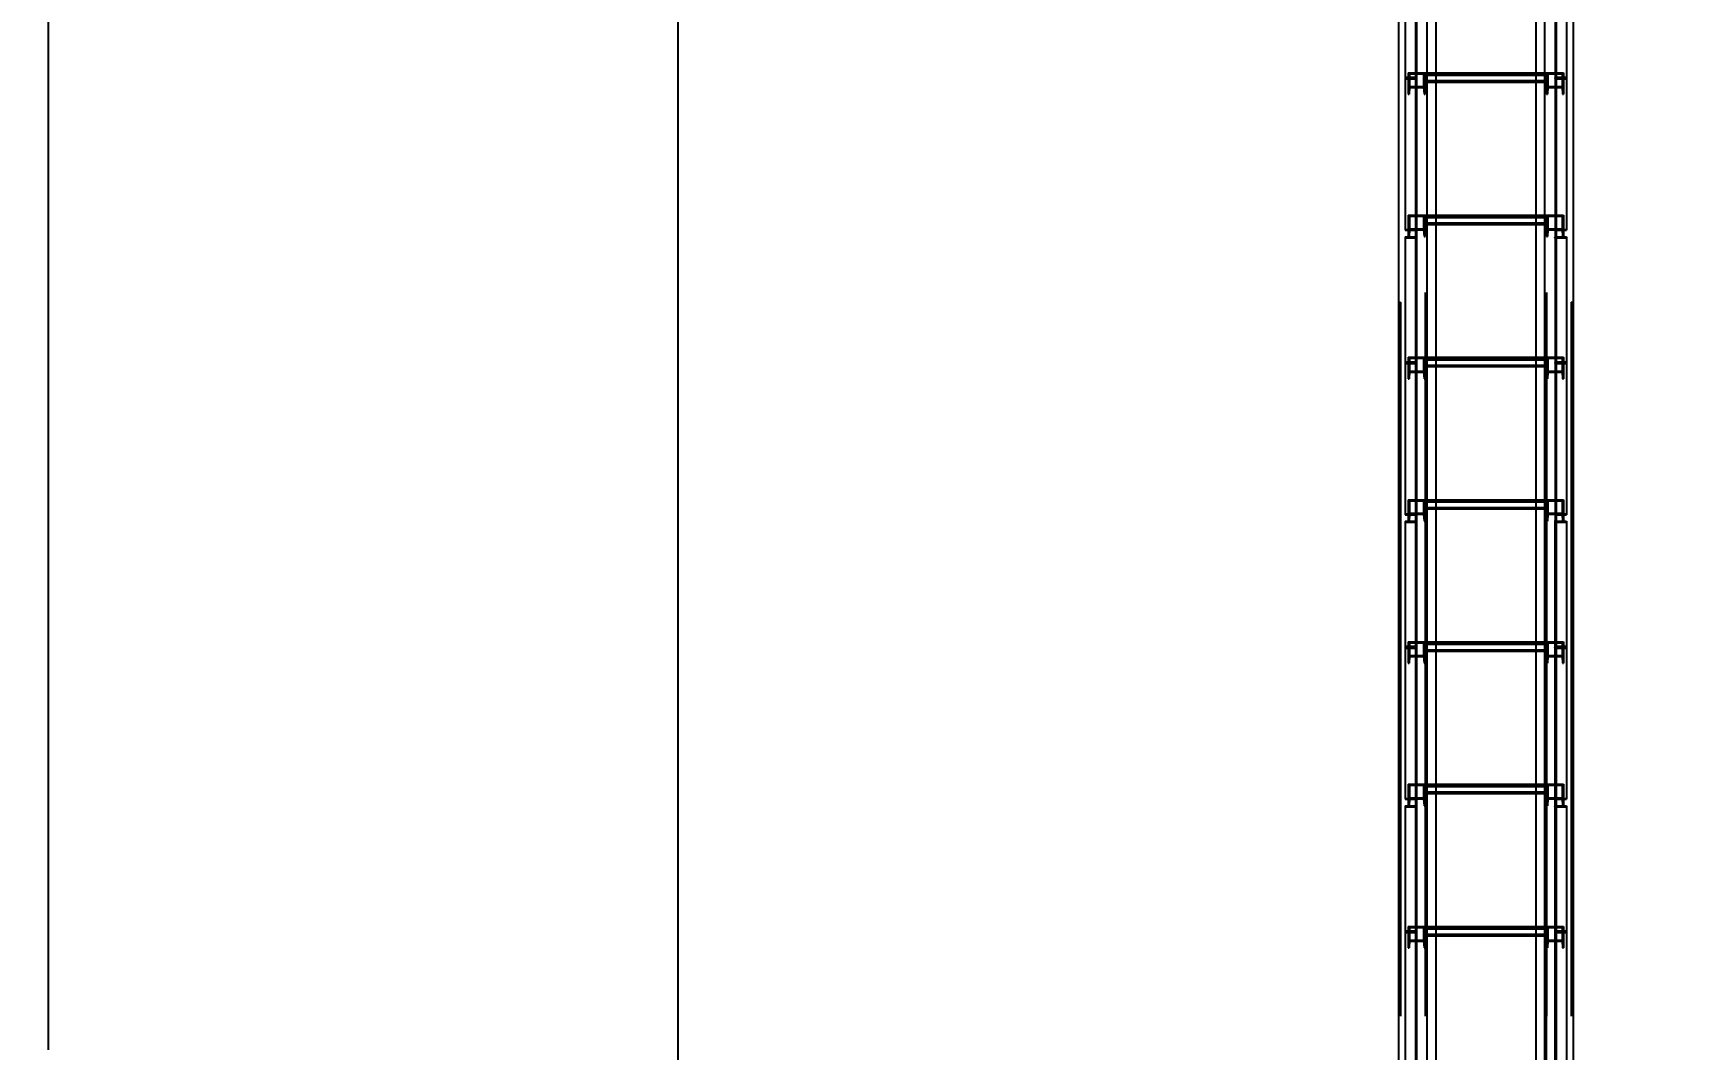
# Model space of a CAD drawing. Header units: millimetres. Extents: x 150209.93 to 150215.05, y 136675.65 to 136679.93.
# Drawn here: x 150213.9635 to 150214.1946, y 136676.8328 to 136676.9751 of the extents above; entities that cross this region are included whole.
import ezdxf

# ---------------------------------------------------------------- set-up
doc = ezdxf.new("R2010")
doc.units = ezdxf.units.MM
doc.header["$LTSCALE"] = 0.25
for name, pattern in [('XKITLINE00', [0]), ('XKITLINE02', [4, 2, -2]), ('XKITLINE03', [6, 3, -1, 1, -1])]:
    doc.linetypes.add(name, pattern=pattern)
doc.styles.add('ROMANS', font='romans.shx')
doc.dimstyles.new('MD300', dxfattribs={"dimtxt": 2.5, "dimasz": 2.5, "dimexe": 1, "dimexo": 1, "dimgap": 0.5, "dimtad": 1, "dimdec": 1, "dimlfac": 50, "dimrnd": 0.5, "dimdsep": 46, "dimtxsty": 'ROMANS', "dimcen": 1, "dimclrd": 146, "dimclre": 146, "dimclrt": 30, "dimadec": 1, "dimazin": 2, "dimtfac": 1, "dimtdec": 1, "dimtmove": 0, "dimatfit": 1, "dimfxl": 1, "dimtolj": 1, "dimtzin": 0, "dimlwd": -1, "dimlwe": -1, "dimarcsym": 0})

# ---------------------------------------------------------------- blocks, each defined once
blk = doc.blocks.new('çatıı')
at = {"color": 116, "linetype": 'XKITLINE02', "true_color": 0x136734}
for p, q in [((26132.5, 7534), (26132.5, 5889.3)), ((26133.1, 7533.5), (26133.1, 5888.5)), ((26150.3, 7533.5), (26150.3, 5888.5)), ((26150.4, 7540.3), (26150.4, 5898.6)), ((26150.8, 7534), (26150.8, 5889.3)), ((26151.2, 7540.2), (26151.2, 5898.7)), ((26151.7, 7534), (26151.7, 5888.4)), ((26234.5, 7540.2), (26234.5, 5898.7)), ((26234.9, 7534), (26234.9, 5889.3)), ((26235.4, 7540.3), (26235.4, 5898.6)), ((26235.4, 7533.5), (26235.4, 5888.5)), ((26252.7, 7533.5), (26252.7, 5888.5)), ((26253.2, 7534), (26253.2, 5889.3)), ((26254.1, 7534), (26254.1, 5930.4)), ((26227.9, 7479.9), (26227.9, 5900.2)), ((26157.9, 7470.6), (26157.9, 5900.2)), ((26143.6, 6784.4), (26143.6, 6691.1)), ((26144.4, 6784.4), (26144.4, 6690.5)), ((26241.4, 6784.4), (26241.4, 6690.5)), ((26242.2, 6784.4), (26242.2, 6691.1)), ((26136.4, 6778.7), (26136.4, 6690.5)), ((26249.4, 6778.7), (26249.4, 6690.5)), ((26136.4, 6691.1), (26143.6, 6691.1)), ((26136.4, 6691.1), (26136.4, 6690.5)), ((26136.4, 6690.5), (26136.4, 6584.1)), ((26136.4, 6690.5), (26144.4, 6690.5)), ((26136.4, 6690.5), (26144.4, 6690.5)), ((26136.4, 6690), (26143.6, 6690)), ((26138.4, 6694.2), (26138.4, 6684.7)), ((26138.4, 6694.2), (26138.4, 6688.8)), ((26138.4, 6694.2), (26150.4, 6694.2)), ((26138.4, 6688.8), (26138.4, 6679.2)), ((26138.4, 6688.8), (26139.1, 6688.8)), ((26139.4, 6693.6), (26139.1, 6688.8)), ((26139.1, 6688.8), (26139.1, 6679.2)), ((26139.4, 6693.6), (26139.4, 6684)), ((26139.4, 6693.6), (26149.3, 6693.6)), ((26143.6, 6696.8), (26144.4, 6696.8)), ((26143.6, 6696.8), (26143.6, 6691.1)), ((26143.6, 6690), (26143.6, 6579.3)), ((26144.4, 6696.8), (26144.4, 6690.5)), ((26144.4, 6690.5), (26144.4, 6579.3)), ((26149.3, 6693.6), (26149.3, 6684)), ((26149.3, 6693.6), (26149.7, 6688.8)), ((26149.7, 6688.8), (26149.7, 6679.2)), ((26149.7, 6688.8), (26150.4, 6688.8)), ((26150.4, 6694.2), (26150.4, 6684.7)), ((26150.4, 6694.2), (26150.4, 6688.8)), ((26150.4, 6694.2), (26157.9, 6694.2)), ((26150.4, 6694.2), (26150.4, 6687.7)), ((26150.4, 6693.5), (26235.4, 6693.5)), ((26150.4, 6693.2), (26157.9, 6693.2)), ((26150.4, 6692.6), (26235.4, 6692.6)), ((26150.4, 6688.8), (26150.4, 6679.2)), ((26150.4, 6688.8), (26235.4, 6688.8)), ((26150.4, 6688.7), (26235.4, 6688.7)), ((26227.9, 6694.2), (26235.4, 6694.2)), ((26227.9, 6693.2), (26235.4, 6693.2)), ((26235.4, 6694.2), (26235.4, 6688.8)), ((26235.4, 6694.2), (26247.4, 6694.2)), ((26235.4, 6694.2), (26235.4, 6684.7)), ((26235.4, 6694.2), (26235.4, 6687.7)), ((26235.4, 6688.8), (26236, 6688.8)), ((26235.4, 6688.8), (26235.4, 6679.2)), ((26236.4, 6693.6), (26236, 6688.8)), ((26236, 6688.8), (26236, 6679.2)), ((26236.4, 6693.6), (26246.3, 6693.6)), ((26236.4, 6693.6), (26236.4, 6684)), ((26241.4, 6696.8), (26242.2, 6696.8)), ((26241.4, 6690.5), (26241.4, 6579.3)), ((26241.4, 6690.5), (26249.4, 6690.5)), ((26241.4, 6690.5), (26249.4, 6690.5)), ((26242.2, 6691.1), (26249.4, 6691.1)), ((26242.2, 6690), (26242.2, 6684)), ((26242.2, 6690), (26249.4, 6690)), ((26242.2, 6690), (26242.2, 6579.3)), ((26246.3, 6693.6), (26246.7, 6688.8)), ((26246.3, 6693.6), (26246.3, 6684)), ((26246.7, 6688.8), (26247.4, 6688.8)), ((26246.7, 6688.8), (26246.7, 6679.2)), ((26247.4, 6694.2), (26247.4, 6688.8)), ((26247.4, 6694.2), (26247.4, 6684.7)), ((26247.4, 6688.8), (26247.4, 6679.2)), ((26249.4, 6690.5), (26249.4, 6690)), ((26249.4, 6690.5), (26249.4, 6584.1)), ((26138.4, 6684.7), (26138.4, 6679.2)), ((26138.4, 6684.7), (26150.4, 6684.7)), ((26138.4, 6679.2), (26139.1, 6679.2)), ((26139.4, 6684), (26139.1, 6679.2)), ((26139.4, 6684), (26149.3, 6684)), ((26143.6, 6685.2), (26144.4, 6685.2)), ((26149.3, 6684), (26149.7, 6679.2)), ((26149.7, 6679.2), (26150.4, 6679.2)), ((26150.4, 6687.8), (26235.4, 6687.8)), ((26150.4, 6687.7), (26157.9, 6687.7)), ((26150.4, 6684.7), (26150.4, 6679.2)), ((26227.9, 6687.7), (26235.4, 6687.7)), ((26235.4, 6684.7), (26235.4, 6679.2)), ((26235.4, 6684.7), (26247.4, 6684.7)), ((26235.4, 6679.2), (26236, 6679.2)), ((26236.4, 6684), (26236, 6679.2)), ((26236.4, 6684), (26246.3, 6684)), ((26241.4, 6685.2), (26242.2, 6685.2)), ((26241.4, 6684.7), (26241.4, 6584.6)), ((26246.3, 6684), (26246.7, 6679.2)), ((26246.7, 6679.2), (26247.4, 6679.2)), ((26247.4, 6684.7), (26247.4, 6679.2)), ((26138.4, 6594.6), (26138.4, 6585.1)), ((26138.4, 6594.6), (26138.4, 6589.1)), ((26138.4, 6594.6), (26150.4, 6594.6)), ((26138.4, 6589.1), (26138.4, 6579.6)), ((26138.4, 6589.1), (26139.1, 6589.1)), ((26138.4, 6585.1), (26138.4, 6579.6)), ((26138.4, 6585.1), (26150.4, 6585.1)), ((26139.4, 6593.9), (26139.1, 6589.1)), ((26139.1, 6589.1), (26139.1, 6579.6)), ((26139.4, 6593.9), (26139.4, 6584.4)), ((26139.4, 6593.9), (26149.3, 6593.9)), ((26143.6, 6585.1), (26143.6, 6491.8)), ((26143.6, 6585.1), (26144.4, 6585.1)), ((26144.4, 6585.1), (26144.4, 6491.2)), ((26149.3, 6593.9), (26149.3, 6584.4)), ((26149.3, 6593.9), (26149.7, 6589.1)), ((26149.7, 6589.1), (26149.7, 6579.6)), ((26149.7, 6589.1), (26150.4, 6589.1)), ((26150.4, 6594.6), (26157.9, 6594.6)), ((26150.4, 6594.6), (26150.4, 6588.1)), ((26150.4, 6594.6), (26150.4, 6585.1)), ((26150.4, 6594.6), (26150.4, 6589.1)), ((26150.4, 6593.8), (26235.4, 6593.8)), ((26150.4, 6593.6), (26157.9, 6593.6)), ((26150.4, 6593), (26235.4, 6593)), ((26150.4, 6589.1), (26235.4, 6589.1)), ((26150.4, 6589.1), (26235.4, 6589.1)), ((26150.4, 6589.1), (26150.4, 6579.6)), ((26150.4, 6588.2), (26235.4, 6588.2)), ((26150.4, 6588.1), (26157.9, 6588.1)), ((26150.4, 6585.1), (26150.4, 6579.6)), ((26227.9, 6594.6), (26235.4, 6594.6)), ((26227.9, 6593.6), (26235.4, 6593.6)), ((26227.9, 6588.1), (26235.4, 6588.1)), ((26235.4, 6594.6), (26235.4, 6579.6)), ((26235.4, 6594.6), (26247.4, 6594.6)), ((26235.4, 6594.6), (26235.4, 6588.1)), ((26235.4, 6589.1), (26236, 6589.1)), ((26235.4, 6585.1), (26247.4, 6585.1)), ((26236.4, 6593.9), (26236, 6589.1)), ((26236, 6589.1), (26236, 6579.6)), ((26236.4, 6593.9), (26246.3, 6593.9)), ((26236.4, 6593.9), (26236.4, 6584.4)), ((26241.4, 6585.1), (26241.4, 6578.8)), ((26241.4, 6585.1), (26242.2, 6585.1)), ((26241.4, 6585.1), (26241.4, 6491.2)), ((26242.2, 6585.1), (26242.2, 6579.5)), ((26242.2, 6585.1), (26242.2, 6491.8)), ((26246.3, 6593.9), (26246.7, 6589.1)), ((26246.3, 6593.9), (26246.3, 6584.4)), ((26246.7, 6589.1), (26247.4, 6589.1)), ((26246.7, 6589.1), (26246.7, 6579.6)), ((26247.4, 6594.6), (26247.4, 6579.6)), ((26136.4, 6584.6), (26136.4, 6584.1)), ((26136.4, 6584.6), (26144.4, 6584.6)), ((26136.4, 6584.1), (26143.6, 6584.1)), ((26136.4, 6579.5), (26136.4, 6491.2)), ((26136.4, 6579.5), (26143.6, 6579.5)), ((26136.4, 6578.8), (26144.4, 6578.8)), ((26138.4, 6579.6), (26139.1, 6579.6)), ((26139.4, 6584.4), (26139.1, 6579.6)), ((26139.4, 6584.4), (26149.3, 6584.4)), ((26143.6, 6584.1), (26143.6, 6579.3)), ((26143.6, 6579.3), (26144.4, 6579.3)), ((26144.4, 6584.6), (26144.4, 6579.3)), ((26149.3, 6584.4), (26149.7, 6579.6)), ((26149.7, 6579.6), (26150.4, 6579.6)), ((26235.4, 6579.6), (26236, 6579.6)), ((26236.4, 6584.4), (26236, 6579.6)), ((26236.4, 6584.4), (26246.3, 6584.4)), ((26241.4, 6584.6), (26249.4, 6584.6)), ((26241.4, 6579.3), (26242.2, 6579.3)), ((26241.4, 6578.8), (26249.4, 6578.8)), ((26242.2, 6584.1), (26249.4, 6584.1)), ((26242.2, 6579.5), (26249.4, 6579.5)), ((26246.3, 6584.4), (26246.7, 6579.6)), ((26246.7, 6579.6), (26247.4, 6579.6)), ((26249.4, 6579.5), (26249.4, 6578.8)), ((26249.4, 6579.5), (26249.4, 6491.2)), ((26138.4, 6495), (26138.4, 6485.4)), ((26138.4, 6495), (26138.4, 6489.5)), ((26138.4, 6495), (26150.4, 6495)), ((26139.4, 6494.3), (26139.1, 6489.5)), ((26139.4, 6494.3), (26139.4, 6484.7)), ((26139.4, 6494.3), (26149.3, 6494.3)), ((26143.6, 6497.5), (26144.4, 6497.5)), ((26143.6, 6497.5), (26143.6, 6491.8)), ((26144.4, 6497.5), (26144.4, 6491.2)), ((26149.3, 6494.3), (26149.3, 6484.7)), ((26149.3, 6494.3), (26149.7, 6489.5)), ((26150.4, 6495), (26157.9, 6495)), ((26150.4, 6495), (26150.4, 6488.5)), ((26150.4, 6495), (26150.4, 6485.4)), ((26150.4, 6495), (26150.4, 6489.5)), ((26150.4, 6494.2), (26235.4, 6494.2)), ((26150.4, 6494), (26157.9, 6494)), ((26150.4, 6493.3), (26235.4, 6493.3)), ((26227.9, 6495), (26235.4, 6495)), ((26227.9, 6494), (26235.4, 6494)), ((26235.4, 6495), (26235.4, 6489.5)), ((26235.4, 6495), (26247.4, 6495)), ((26235.4, 6495), (26235.4, 6485.4)), ((26235.4, 6495), (26235.4, 6488.5)), ((26236.4, 6494.3), (26236, 6489.5)), ((26236.4, 6494.3), (26246.3, 6494.3)), ((26236.4, 6494.3), (26236.4, 6484.7)), ((26241.4, 6497.5), (26242.2, 6497.5)), ((26246.3, 6494.3), (26246.7, 6489.5)), ((26246.3, 6494.3), (26246.3, 6484.7)), ((26247.4, 6495), (26247.4, 6489.5)), ((26247.4, 6495), (26247.4, 6485.4)), ((26136.4, 6491.8), (26143.6, 6491.8)), ((26136.4, 6491.8), (26136.4, 6491.2)), ((26136.4, 6491.2), (26144.4, 6491.2)), ((26136.4, 6491.2), (26136.4, 6384.8)), ((26136.4, 6491.2), (26144.4, 6491.2)), ((26136.4, 6490.7), (26143.6, 6490.7)), ((26138.4, 6489.5), (26138.4, 6479.9)), ((26138.4, 6489.5), (26139.1, 6489.5)), ((26138.4, 6485.4), (26138.4, 6479.9)), ((26138.4, 6485.4), (26150.4, 6485.4)), ((26139.1, 6489.5), (26139.1, 6479.9)), ((26139.4, 6484.7), (26139.1, 6479.9)), ((26139.4, 6484.7), (26149.3, 6484.7)), ((26143.6, 6490.7), (26143.6, 6380)), ((26143.6, 6485.9), (26144.4, 6485.9)), ((26144.4, 6491.2), (26144.4, 6380)), ((26149.3, 6484.7), (26149.7, 6479.9)), ((26149.7, 6489.5), (26149.7, 6479.9)), ((26149.7, 6489.5), (26150.4, 6489.5)), ((26150.4, 6489.5), (26235.4, 6489.5)), ((26150.4, 6489.5), (26150.4, 6479.9)), ((26150.4, 6489.4), (26235.4, 6489.4)), ((26150.4, 6488.5), (26235.4, 6488.5)), ((26150.4, 6488.5), (26157.9, 6488.5)), ((26150.4, 6485.4), (26150.4, 6479.9)), ((26227.9, 6488.5), (26235.4, 6488.5)), ((26235.4, 6489.5), (26236, 6489.5)), ((26235.4, 6489.5), (26235.4, 6479.9)), ((26235.4, 6485.4), (26235.4, 6479.9)), ((26235.4, 6485.4), (26247.4, 6485.4)), ((26236, 6489.5), (26236, 6479.9)), ((26236.4, 6484.7), (26236, 6479.9)), ((26236.4, 6484.7), (26246.3, 6484.7)), ((26241.4, 6491.2), (26249.4, 6491.2)), ((26241.4, 6491.2), (26241.4, 6380)), ((26241.4, 6491.2), (26249.4, 6491.2)), ((26241.4, 6485.9), (26242.2, 6485.9)), ((26241.4, 6485.4), (26241.4, 6385.4)), ((26242.2, 6491.8), (26249.4, 6491.8)), ((26242.2, 6490.7), (26242.2, 6484.7)), ((26242.2, 6490.7), (26249.4, 6490.7)), ((26242.2, 6490.7), (26242.2, 6380)), ((26246.3, 6484.7), (26246.7, 6479.9)), ((26246.7, 6489.5), (26247.4, 6489.5)), ((26246.7, 6489.5), (26246.7, 6479.9)), ((26247.4, 6489.5), (26247.4, 6479.9)), ((26247.4, 6485.4), (26247.4, 6479.9)), ((26249.4, 6491.2), (26249.4, 6490.7)), ((26249.4, 6491.2), (26249.4, 6384.8)), ((26138.4, 6479.9), (26139.1, 6479.9)), ((26149.7, 6479.9), (26150.4, 6479.9)), ((26235.4, 6479.9), (26236, 6479.9)), ((26246.7, 6479.9), (26247.4, 6479.9)), ((26138.4, 6395.3), (26138.4, 6385.8)), ((26138.4, 6395.3), (26138.4, 6389.9)), ((26138.4, 6395.3), (26150.4, 6395.3)), ((26138.4, 6389.9), (26138.4, 6380.3)), ((26138.4, 6389.9), (26139.1, 6389.9)), ((26139.4, 6394.6), (26139.1, 6389.9)), ((26139.1, 6389.9), (26139.1, 6380.3)), ((26139.4, 6394.6), (26139.4, 6385.1)), ((26139.4, 6394.6), (26149.3, 6394.6)), ((26149.3, 6394.6), (26149.3, 6385.1)), ((26149.3, 6394.6), (26149.7, 6389.9)), ((26149.7, 6389.9), (26149.7, 6380.3)), ((26149.7, 6389.9), (26150.4, 6389.9)), ((26150.4, 6395.3), (26157.9, 6395.3)), ((26150.4, 6395.3), (26150.4, 6388.8)), ((26150.4, 6395.3), (26150.4, 6385.8)), ((26150.4, 6395.3), (26150.4, 6389.9)), ((26150.4, 6394.6), (26235.4, 6394.6)), ((26150.4, 6394.3), (26157.9, 6394.3)), ((26150.4, 6393.7), (26235.4, 6393.7)), ((26150.4, 6389.9), (26235.4, 6389.9)), ((26150.4, 6389.9), (26150.4, 6380.3)), ((26150.4, 6389.8), (26235.4, 6389.8)), ((26150.4, 6388.9), (26235.4, 6388.9)), ((26150.4, 6388.8), (26157.9, 6388.8)), ((26227.9, 6395.3), (26235.4, 6395.3)), ((26227.9, 6394.3), (26235.4, 6394.3)), ((26227.9, 6388.8), (26235.4, 6388.8)), ((26235.4, 6395.3), (26235.4, 6380.3)), ((26235.4, 6395.3), (26247.4, 6395.3)), ((26235.4, 6395.3), (26235.4, 6388.8)), ((26235.4, 6389.9), (26236, 6389.9)), ((26236.4, 6394.6), (26236, 6389.9)), ((26236, 6389.9), (26236, 6380.3)), ((26236.4, 6394.6), (26246.3, 6394.6)), ((26236.4, 6394.6), (26236.4, 6385.1)), ((26246.3, 6394.6), (26246.7, 6389.9)), ((26246.3, 6394.6), (26246.3, 6385.1)), ((26246.7, 6389.9), (26247.4, 6389.9)), ((26246.7, 6389.9), (26246.7, 6380.3)), ((26247.4, 6395.3), (26247.4, 6380.3)), ((26136.4, 6385.4), (26136.4, 6384.8)), ((26136.4, 6385.4), (26144.4, 6385.4)), ((26136.4, 6384.8), (26143.6, 6384.8)), ((26136.4, 6380.2), (26136.4, 6291.9)), ((26136.4, 6380.2), (26143.6, 6380.2)), ((26136.4, 6379.6), (26144.4, 6379.6)), ((26138.4, 6385.8), (26138.4, 6380.3)), ((26138.4, 6385.8), (26150.4, 6385.8)), ((26138.4, 6380.3), (26139.1, 6380.3)), ((26139.4, 6385.1), (26139.1, 6380.3)), ((26139.4, 6385.1), (26149.3, 6385.1)), ((26143.6, 6385.8), (26143.6, 6292.6)), ((26143.6, 6385.8), (26144.4, 6385.8)), ((26143.6, 6384.8), (26143.6, 6380)), ((26143.6, 6380), (26144.4, 6380)), ((26144.4, 6385.8), (26144.4, 6291.9)), ((26144.4, 6385.4), (26144.4, 6380)), ((26149.3, 6385.1), (26149.7, 6380.3)), ((26149.7, 6380.3), (26150.4, 6380.3)), ((26150.4, 6385.8), (26150.4, 6380.3)), ((26235.4, 6385.8), (26247.4, 6385.8)), ((26235.4, 6380.3), (26236, 6380.3)), ((26236.4, 6385.1), (26236, 6380.3)), ((26236.4, 6385.1), (26246.3, 6385.1)), ((26241.4, 6385.8), (26241.4, 6379.6)), ((26241.4, 6385.8), (26242.2, 6385.8)), ((26241.4, 6385.8), (26241.4, 6291.9)), ((26241.4, 6385.4), (26249.4, 6385.4)), ((26241.4, 6380), (26242.2, 6380)), ((26241.4, 6379.6), (26249.4, 6379.6)), ((26242.2, 6385.8), (26242.2, 6380.2)), ((26242.2, 6385.8), (26242.2, 6292.6)), ((26242.2, 6384.8), (26249.4, 6384.8)), ((26242.2, 6380.2), (26249.4, 6380.2)), ((26246.3, 6385.1), (26246.7, 6380.3)), ((26246.7, 6380.3), (26247.4, 6380.3)), ((26249.4, 6380.2), (26249.4, 6379.6)), ((26249.4, 6380.2), (26249.4, 6291.9)), ((26143.6, 6298.2), (26144.4, 6298.2)), ((26143.6, 6298.2), (26143.6, 6292.6)), ((26144.4, 6298.2), (26144.4, 6291.9)), ((26241.4, 6298.2), (26242.2, 6298.2)), ((26136.4, 6292.6), (26143.6, 6292.6)), ((26136.4, 6292.6), (26136.4, 6291.9)), ((26136.4, 6291.9), (26136.4, 6185.6)), ((26136.4, 6291.9), (26144.4, 6291.9)), ((26136.4, 6291.9), (26144.4, 6291.9)), ((26136.4, 6291.4), (26143.6, 6291.4)), ((26138.4, 6295.7), (26138.4, 6286.2)), ((26138.4, 6295.7), (26138.4, 6290.2)), ((26138.4, 6295.7), (26150.4, 6295.7)), ((26138.4, 6290.2), (26138.4, 6280.7)), ((26138.4, 6290.2), (26139.1, 6290.2)), ((26138.4, 6286.2), (26138.4, 6280.7)), ((26138.4, 6286.2), (26150.4, 6286.2)), ((26139.4, 6295), (26139.1, 6290.2)), ((26139.1, 6290.2), (26139.1, 6280.7)), ((26139.4, 6285.5), (26139.1, 6280.7)), ((26139.4, 6295), (26139.4, 6285.5)), ((26139.4, 6295), (26149.3, 6295)), ((26139.4, 6285.5), (26149.3, 6285.5)), ((26143.6, 6291.4), (26143.6, 6180.8)), ((26143.6, 6286.6), (26144.4, 6286.6)), ((26144.4, 6291.9), (26144.4, 6180.8)), ((26149.3, 6295), (26149.3, 6285.5)), ((26149.3, 6295), (26149.7, 6290.2)), ((26149.3, 6285.5), (26149.7, 6280.7)), ((26149.7, 6290.2), (26149.7, 6280.7)), ((26149.7, 6290.2), (26150.4, 6290.2)), ((26150.4, 6295.7), (26157.9, 6295.7)), ((26150.4, 6295.7), (26150.4, 6289.2)), ((26150.4, 6295.7), (26150.4, 6286.2)), ((26150.4, 6295.7), (26150.4, 6290.2)), ((26150.4, 6294.9), (26235.4, 6294.9)), ((26150.4, 6294.7), (26157.9, 6294.7)), ((26150.4, 6294.1), (26235.4, 6294.1)), ((26150.4, 6290.2), (26235.4, 6290.2)), ((26150.4, 6290.2), (26235.4, 6290.2)), ((26150.4, 6290.2), (26150.4, 6280.7)), ((26150.4, 6289.3), (26235.4, 6289.3)), ((26150.4, 6289.2), (26157.9, 6289.2)), ((26150.4, 6286.2), (26150.4, 6280.7)), ((26227.9, 6295.7), (26235.4, 6295.7)), ((26227.9, 6294.7), (26235.4, 6294.7)), ((26227.9, 6289.2), (26235.4, 6289.2)), ((26235.4, 6295.7), (26235.4, 6280.7)), ((26235.4, 6295.7), (26247.4, 6295.7)), ((26235.4, 6295.7), (26235.4, 6289.2)), ((26235.4, 6290.2), (26236, 6290.2)), ((26235.4, 6286.2), (26247.4, 6286.2)), ((26236.4, 6295), (26236, 6290.2)), ((26236, 6290.2), (26236, 6280.7)), ((26236.4, 6285.5), (26236, 6280.7)), ((26236.4, 6295), (26246.3, 6295)), ((26236.4, 6295), (26236.4, 6285.5)), ((26236.4, 6285.5), (26246.3, 6285.5)), ((26241.4, 6291.9), (26241.4, 6180.8)), ((26241.4, 6291.9), (26249.4, 6291.9)), ((26241.4, 6291.9), (26249.4, 6291.9)), ((26241.4, 6286.6), (26242.2, 6286.6)), ((26241.4, 6286.2), (26241.4, 6186.1)), ((26242.2, 6292.6), (26249.4, 6292.6)), ((26242.2, 6291.4), (26242.2, 6285.5)), ((26242.2, 6291.4), (26249.4, 6291.4)), ((26242.2, 6291.4), (26242.2, 6180.8)), ((26246.3, 6295), (26246.7, 6290.2)), ((26246.3, 6295), (26246.3, 6285.5)), ((26246.3, 6285.5), (26246.7, 6280.7)), ((26246.7, 6290.2), (26247.4, 6290.2)), ((26246.7, 6290.2), (26246.7, 6280.7)), ((26247.4, 6295.7), (26247.4, 6280.7)), ((26249.4, 6291.9), (26249.4, 6291.4)), ((26249.4, 6291.9), (26249.4, 6185.6)), ((26138.4, 6280.7), (26139.1, 6280.7)), ((26149.7, 6280.7), (26150.4, 6280.7)), ((26235.4, 6280.7), (26236, 6280.7)), ((26246.7, 6280.7), (26247.4, 6280.7)), ((26138.4, 6196.1), (26138.4, 6186.5)), ((26138.4, 6196.1), (26138.4, 6190.6)), ((26138.4, 6196.1), (26150.4, 6196.1)), ((26139.4, 6195.4), (26139.1, 6190.6)), ((26139.4, 6195.4), (26139.4, 6185.8)), ((26139.4, 6195.4), (26149.3, 6195.4)), ((26149.3, 6195.4), (26149.3, 6185.8)), ((26149.3, 6195.4), (26149.7, 6190.6)), ((26150.4, 6196.1), (26150.4, 6186.5)), ((26150.4, 6196.1), (26150.4, 6190.6)), ((26150.4, 6196.1), (26157.9, 6196.1)), ((26150.4, 6196.1), (26150.4, 6189.6)), ((26150.4, 6195.3), (26235.4, 6195.3)), ((26150.4, 6195), (26157.9, 6195)), ((26150.4, 6194.4), (26235.4, 6194.4)), ((26227.9, 6196.1), (26235.4, 6196.1)), ((26227.9, 6195), (26235.4, 6195)), ((26235.4, 6196.1), (26235.4, 6190.6)), ((26235.4, 6196.1), (26247.4, 6196.1)), ((26235.4, 6196.1), (26235.4, 6186.5)), ((26235.4, 6196.1), (26235.4, 6189.6)), ((26236.4, 6195.4), (26236, 6190.6)), ((26236.4, 6195.4), (26246.3, 6195.4)), ((26236.4, 6195.4), (26236.4, 6185.8)), ((26246.3, 6195.4), (26246.7, 6190.6)), ((26246.3, 6195.4), (26246.3, 6185.8)), ((26247.4, 6196.1), (26247.4, 6190.6)), ((26247.4, 6196.1), (26247.4, 6186.1)), ((26136.4, 6186.1), (26144.4, 6186.1)), ((26136.4, 6185.6), (26143.6, 6185.6)), ((26136.4, 6180.9), (26136.4, 6092.7)), ((26136.4, 6180.9), (26143.6, 6180.9)), ((26138.4, 6190.6), (26138.4, 6181)), ((26138.4, 6190.6), (26139.1, 6190.6)), ((26138.4, 6186.5), (26138.4, 6181)), ((26138.4, 6186.5), (26150.4, 6186.5)), ((26138.4, 6181), (26139.1, 6181)), ((26139.1, 6190.6), (26139.1, 6181)), ((26139.4, 6185.8), (26139.1, 6181)), ((26139.4, 6185.8), (26149.3, 6185.8)), ((26143.6, 6186.6), (26143.6, 6093.3)), ((26143.6, 6186.6), (26144.4, 6186.6)), ((26143.6, 6180.8), (26144.4, 6180.8)), ((26144.4, 6186.6), (26144.4, 6092.7)), ((26149.3, 6185.8), (26149.7, 6181)), ((26149.7, 6190.6), (26149.7, 6181)), ((26149.7, 6190.6), (26150.4, 6190.6)), ((26149.7, 6181), (26150.4, 6181)), ((26150.4, 6190.6), (26150.4, 6181)), ((26150.4, 6190.6), (26235.4, 6190.6)), ((26150.4, 6190.5), (26235.4, 6190.5)), ((26150.4, 6189.6), (26235.4, 6189.6)), ((26150.4, 6189.6), (26157.9, 6189.6)), ((26150.4, 6186.5), (26150.4, 6181)), ((26227.9, 6189.6), (26235.4, 6189.6)), ((26235.4, 6190.6), (26236, 6190.6)), ((26235.4, 6190.6), (26235.4, 6181)), ((26235.4, 6186.5), (26235.4, 6181)), ((26235.4, 6186.5), (26247.4, 6186.5)), ((26235.4, 6181), (26236, 6181)), ((26236, 6190.6), (26236, 6181)), ((26236.4, 6185.8), (26236, 6181)), ((26236.4, 6185.8), (26246.3, 6185.8)), ((26241.4, 6186.6), (26241.4, 6180.3)), ((26241.4, 6186.6), (26242.2, 6186.6)), ((26241.4, 6186.6), (26241.4, 6092.7)), ((26241.4, 6186.1), (26249.4, 6186.1)), ((26241.4, 6180.8), (26242.2, 6180.8)), ((26242.2, 6186.6), (26242.2, 6180.9)), ((26242.2, 6186.6), (26242.2, 6093.3)), ((26242.2, 6185.6), (26249.4, 6185.6)), ((26242.2, 6180.9), (26249.4, 6180.9)), ((26246.3, 6185.8), (26246.7, 6181)), ((26246.7, 6190.6), (26247.4, 6190.6)), ((26246.7, 6190.6), (26246.7, 6181)), ((26246.7, 6181), (26247.4, 6181)), ((26247.4, 6190.6), (26247.4, 6181)), ((26247.4, 6186.1), (26247.4, 6181)), ((26249.4, 6180.9), (26249.4, 6180.3)), ((26249.4, 6180.9), (26249.4, 6092.7)), ((26136.4, 6180.3), (26144.4, 6180.3)), ((26241.4, 6180.3), (26249.4, 6180.3)), ((26136.4, 6093.3), (26143.6, 6093.3)), ((26136.4, 6093.3), (26136.4, 6092.7)), ((26136.4, 6092.7), (26136.4, 5986.3)), ((26136.4, 6092.7), (26144.4, 6092.7)), ((26136.4, 6092.7), (26144.4, 6092.7)), ((26136.4, 6092.1), (26143.6, 6092.1)), ((26138.4, 6096.4), (26138.4, 6086.9)), ((26138.4, 6096.4), (26138.4, 6091)), ((26138.4, 6096.4), (26150.4, 6096.4)), ((26138.4, 6091), (26138.4, 6081.4)), ((26138.4, 6091), (26139.1, 6091)), ((26139.4, 6095.7), (26139.1, 6091)), ((26139.1, 6091), (26139.1, 6081.4)), ((26139.4, 6095.7), (26139.4, 6086.2)), ((26139.4, 6095.7), (26149.3, 6095.7)), ((26143.6, 6098.9), (26144.4, 6098.9)), ((26143.6, 6098.9), (26143.6, 6093.3)), ((26143.6, 6092.1), (26143.6, 5981.5)), ((26144.4, 6098.9), (26144.4, 6092.7)), ((26144.4, 6092.7), (26144.4, 5981.5)), ((26149.3, 6095.7), (26149.3, 6086.2)), ((26149.3, 6095.7), (26149.7, 6091)), ((26149.7, 6091), (26149.7, 6081.4)), ((26149.7, 6091), (26150.4, 6091)), ((26150.4, 6096.4), (26150.4, 6086.9)), ((26150.4, 6096.4), (26150.4, 6091)), ((26150.4, 6096.4), (26157.9, 6096.4)), ((26150.4, 6096.4), (26150.4, 6089.9)), ((26150.4, 6095.6), (26235.4, 6095.6)), ((26150.4, 6095.4), (26157.9, 6095.4)), ((26150.4, 6094.8), (26235.4, 6094.8)), ((26150.4, 6091), (26150.4, 6081.4)), ((26150.4, 6091), (26235.4, 6091)), ((26150.4, 6090.9), (26235.4, 6090.9)), ((26150.4, 6090), (26235.4, 6090)), ((26150.4, 6089.9), (26157.9, 6089.9)), ((26227.9, 6096.4), (26235.4, 6096.4)), ((26227.9, 6095.4), (26235.4, 6095.4)), ((26227.9, 6089.9), (26235.4, 6089.9)), ((26235.4, 6096.4), (26235.4, 6089.9)), ((26235.4, 6096.4), (26235.4, 6081.4)), ((26235.4, 6096.4), (26247.4, 6096.4)), ((26235.4, 6091), (26236, 6091)), ((26236.4, 6095.7), (26236, 6091)), ((26236, 6091), (26236, 6081.4)), ((26236.4, 6095.7), (26246.3, 6095.7)), ((26236.4, 6095.7), (26236.4, 6086.2)), ((26241.4, 6098.9), (26242.2, 6098.9)), ((26241.4, 6092.7), (26249.4, 6092.7)), ((26241.4, 6092.7), (26241.4, 6087.4)), ((26241.4, 6092.7), (26249.4, 6092.7)), ((26241.4, 6092.7), (26241.4, 5981.5)), ((26242.2, 6093.3), (26249.4, 6093.3)), ((26242.2, 6092.1), (26242.2, 6087.4)), ((26242.2, 6092.1), (26249.4, 6092.1)), ((26242.2, 6092.1), (26242.2, 5981.5)), ((26246.3, 6095.7), (26246.7, 6091)), ((26246.3, 6095.7), (26246.3, 6086.2)), ((26246.7, 6091), (26247.4, 6091)), ((26246.7, 6091), (26246.7, 6081.4)), ((26247.4, 6096.4), (26247.4, 6081.4)), ((26249.4, 6092.7), (26249.4, 6092.1)), ((26249.4, 6092.7), (26249.4, 5986.3)), ((26138.4, 6086.9), (26138.4, 6081.4)), ((26138.4, 6086.9), (26150.4, 6086.9)), ((26138.4, 6081.4), (26139.1, 6081.4)), ((26139.4, 6086.2), (26139.1, 6081.4)), ((26139.4, 6086.2), (26149.3, 6086.2)), ((26143.6, 6087.4), (26144.4, 6087.4)), ((26149.3, 6086.2), (26149.7, 6081.4)), ((26149.7, 6081.4), (26150.4, 6081.4)), ((26150.4, 6086.9), (26150.4, 6081.4)), ((26235.4, 6086.9), (26247.4, 6086.9)), ((26235.4, 6081.4), (26236, 6081.4)), ((26236.4, 6086.2), (26236, 6081.4)), ((26236.4, 6086.2), (26246.3, 6086.2)), ((26241.4, 6087.4), (26242.2, 6087.4)), ((26246.3, 6086.2), (26246.7, 6081.4)), ((26246.7, 6081.4), (26247.4, 6081.4)), ((26131.7, 6010.6), (26131.7, 5970)), ((26151.7, 6010.6), (26151.7, 5970)), ((26157.9, 6010.6), (26157.9, 5970)), ((26227.9, 6010.6), (26227.9, 5960.2)), ((26234.1, 6010.6), (26234.1, 5961.7)), ((26254.1, 6010.6), (26254.1, 5966.5))]:
    blk.add_line(p, q, dxfattribs=at)
at = {"color": 1, "linetype": 'XKITLINE03'}
for p, q in [((26144.4, 5880.8), (26144.4, 7537.7)), ((26150.4, 7540.3), (26150.4, 5900.3)), ((26235.4, 5900.3), (26235.4, 7540.3)), ((26241.4, 5880.8), (26241.4, 7537.7)), ((26144.4, 6690.5), (26144.4, 6778.1)), ((26241.4, 6778.1), (26241.4, 6690.5)), ((26144.4, 6584.6), (26144.4, 6690.5)), ((26150.4, 6684.7), (26150.4, 6694.2)), ((26235.4, 6693.2), (26150.4, 6693.2)), ((26235.4, 6694.2), (26235.4, 6684.7)), ((26241.4, 6690.5), (26241.4, 6584.6)), ((26150.4, 6585.1), (26150.4, 6594.6)), ((26235.4, 6593.6), (26150.4, 6593.6)), ((26235.4, 6594.6), (26235.4, 6585.1)), ((26144.4, 6491.2), (26144.4, 6578.8)), ((26241.4, 6578.8), (26241.4, 6491.2)), ((26150.4, 6485.4), (26150.4, 6495)), ((26235.4, 6494), (26150.4, 6494)), ((26235.4, 6495), (26235.4, 6485.4)), ((26144.4, 6385.4), (26144.4, 6491.2)), ((26241.4, 6491.2), (26241.4, 6385.4)), ((26150.4, 6385.8), (26150.4, 6395.3)), ((26235.4, 6394.3), (26150.4, 6394.3)), ((26235.4, 6395.3), (26235.4, 6385.8)), ((26144.4, 6291.9), (26144.4, 6379.6)), ((26241.4, 6379.6), (26241.4, 6291.9)), ((26144.4, 6186.1), (26144.4, 6291.9)), ((26150.4, 6286.2), (26150.4, 6295.7)), ((26235.4, 6294.7), (26150.4, 6294.7)), ((26235.4, 6295.7), (26235.4, 6286.2)), ((26241.4, 6291.9), (26241.4, 6186.1)), ((26150.4, 6186.5), (26150.4, 6196.1)), ((26235.4, 6195), (26150.4, 6195)), ((26235.4, 6196.1), (26235.4, 6186.5)), ((26144.4, 6092.7), (26144.4, 6180.3)), ((26241.4, 6180.3), (26241.4, 6092.7)), ((26144.4, 5986.8), (26144.4, 6092.7)), ((26150.4, 6086.9), (26150.4, 6096.4)), ((26235.4, 6095.4), (26150.4, 6095.4)), ((26235.4, 6096.4), (26235.4, 6086.9)), ((26241.4, 6092.7), (26241.4, 5986.8))]:
    blk.add_line(p, q, dxfattribs=at)
at = {"color": 8, "linetype": 'XKITLINE00'}
blk.add_line((25185.8, 7430.1), (25185.8, 6010), dxfattribs=at)
at = {"color": 7, "linetype": 'XKITLINE00'}
for p, q in [((26131.7, 7430), (26131.7, 6010.6)), ((26151.7, 7430), (26151.7, 6010.6)), ((26157.9, 7430), (26157.9, 6010.6)), ((26227.9, 7430), (26227.9, 6010.6)), ((26234.1, 7430), (26234.1, 6010.6)), ((26254.1, 7430), (26254.1, 6010.6)), ((26157.9, 6694.2), (26227.9, 6694.2)), ((26157.9, 6693.2), (26227.9, 6693.2)), ((26157.9, 6687.7), (26227.9, 6687.7)), ((26157.9, 6594.6), (26227.9, 6594.6)), ((26157.9, 6593.6), (26227.9, 6593.6)), ((26157.9, 6588.1), (26227.9, 6588.1)), ((26157.9, 6495), (26227.9, 6495)), ((26157.9, 6494), (26227.9, 6494)), ((26157.9, 6488.5), (26227.9, 6488.5)), ((26157.9, 6395.3), (26227.9, 6395.3)), ((26157.9, 6394.3), (26227.9, 6394.3)), ((26157.9, 6388.8), (26227.9, 6388.8)), ((26157.9, 6295.7), (26227.9, 6295.7)), ((26157.9, 6294.7), (26227.9, 6294.7)), ((26157.9, 6289.2), (26227.9, 6289.2)), ((26157.9, 6196.1), (26227.9, 6196.1)), ((26157.9, 6195), (26227.9, 6195)), ((26157.9, 6189.6), (26227.9, 6189.6)), ((26157.9, 6096.4), (26227.9, 6096.4)), ((26157.9, 6095.4), (26227.9, 6095.4)), ((26157.9, 6089.9), (26227.9, 6089.9))]:
    blk.add_line(p, q, dxfattribs=at)
at = {"color": 1, "linetype": 'XKITLINE00'}
for centre in [(26144.4, 6690.5), (26144.4, 6690.5), (26150.4, 6694.2), (26150.4, 6693.2), (26235.4, 6694.2), (26235.4, 6693.2), (26241.4, 6690.5), (26241.4, 6690.5), (26150.4, 6684.7), (26235.4, 6684.7), (26150.4, 6594.6), (26150.4, 6593.6), (26150.4, 6585.1), (26235.4, 6594.6), (26235.4, 6593.6), (26235.4, 6585.1), (26144.4, 6584.6), (26144.4, 6578.8), (26241.4, 6584.6), (26241.4, 6578.8), (26150.4, 6495), (26150.4, 6494), (26235.4, 6495), (26235.4, 6494), (26144.4, 6491.2), (26144.4, 6491.2), (26150.4, 6485.4), (26235.4, 6485.4), (26241.4, 6491.2), (26241.4, 6491.2), (26150.4, 6395.3), (26150.4, 6394.3), (26235.4, 6395.3), (26235.4, 6394.3), (26144.4, 6385.4), (26144.4, 6379.6), (26150.4, 6385.8), (26235.4, 6385.8), (26241.4, 6385.4), (26241.4, 6379.6), (26144.4, 6291.9), (26144.4, 6291.9), (26150.4, 6295.7), (26150.4, 6294.7), (26150.4, 6286.2), (26235.4, 6295.7), (26235.4, 6294.7), (26235.4, 6286.2), (26241.4, 6291.9), (26241.4, 6291.9), (26150.4, 6196.1), (26150.4, 6195), (26235.4, 6196.1), (26235.4, 6195), (26144.4, 6186.1), (26150.4, 6186.5), (26235.4, 6186.5), (26241.4, 6186.1), (26144.4, 6180.3), (26241.4, 6180.3), (26144.4, 6092.7), (26144.4, 6092.7), (26150.4, 6096.4), (26150.4, 6095.4), (26235.4, 6096.4), (26235.4, 6095.4), (26241.4, 6092.7), (26241.4, 6092.7), (26150.4, 6086.9), (26235.4, 6086.9)]:
    blk.add_circle(centre, 0.05, dxfattribs=at)
blk = doc.blocks.new('*D9')
at = {"color": 146, "transparency": 16777216}
for p, q in [((150214.91743, 136677.34684), (150215.05387, 136677.34684)), ((150214.05387, 136677.31684), (150214.05387, 136676.69678)), ((150214.91743, 136676.66678), (150215.05387, 136676.66678))]:
    blk.add_line(p, q, dxfattribs=at)
for points in [[(150214.04887, 136677.31684), (150214.05887, 136677.31684), (150214.05387, 136677.34684)], [(150214.04887, 136676.69678), (150214.05887, 136676.69678), (150214.05387, 136676.66678)]]:
    blk.add_solid(points, dxfattribs=at)
at = {"layer": 'DEFPOINTS', "color": 0, "transparency": 16777216}
for p in [(150213.91743, 136677.34684), (150213.91743, 136676.66678), (150214.05387, 136676.66678)]:
    blk.add_point(p, dxfattribs=at)
at = {"color": 30, "transparency": 16777216, "insert": (150214.02887, 136677.00681), "char_height": 0.03, "attachment_point": 5, "rotation": 90, "style": 'ROMANS'}
blk.add_mtext('\\A1;34', dxfattribs=at)

msp = doc.modelspace()

# ---------------------------------------------------------------- block references
at = {"xscale": 0.0002000170049888334, "yscale": 0.0002000170049888334, "zscale": 0.0002000170049888334}
msp.add_blockref('çatıı', (150208.92807, 136675.63059), dxfattribs=at)

# ---------------------------------------------------------------- dimensions: what is measured, and where the dimension line sits
dim = msp.add_aligned_dim(p1=(150213.91743, 136677.34684), p2=(150213.91743, 136676.66678), distance=0.13644, dimstyle='MD300', override={"dimtxt": 0.03, "dimasz": 0.03, "dimgap": 0.01})
dim.commit()
dim.dimension.update_dxf_attribs({"geometry": '*D9', "text_midpoint": (150214.02887, 136677.00681)})

doc.saveas('drawing.dxf')
